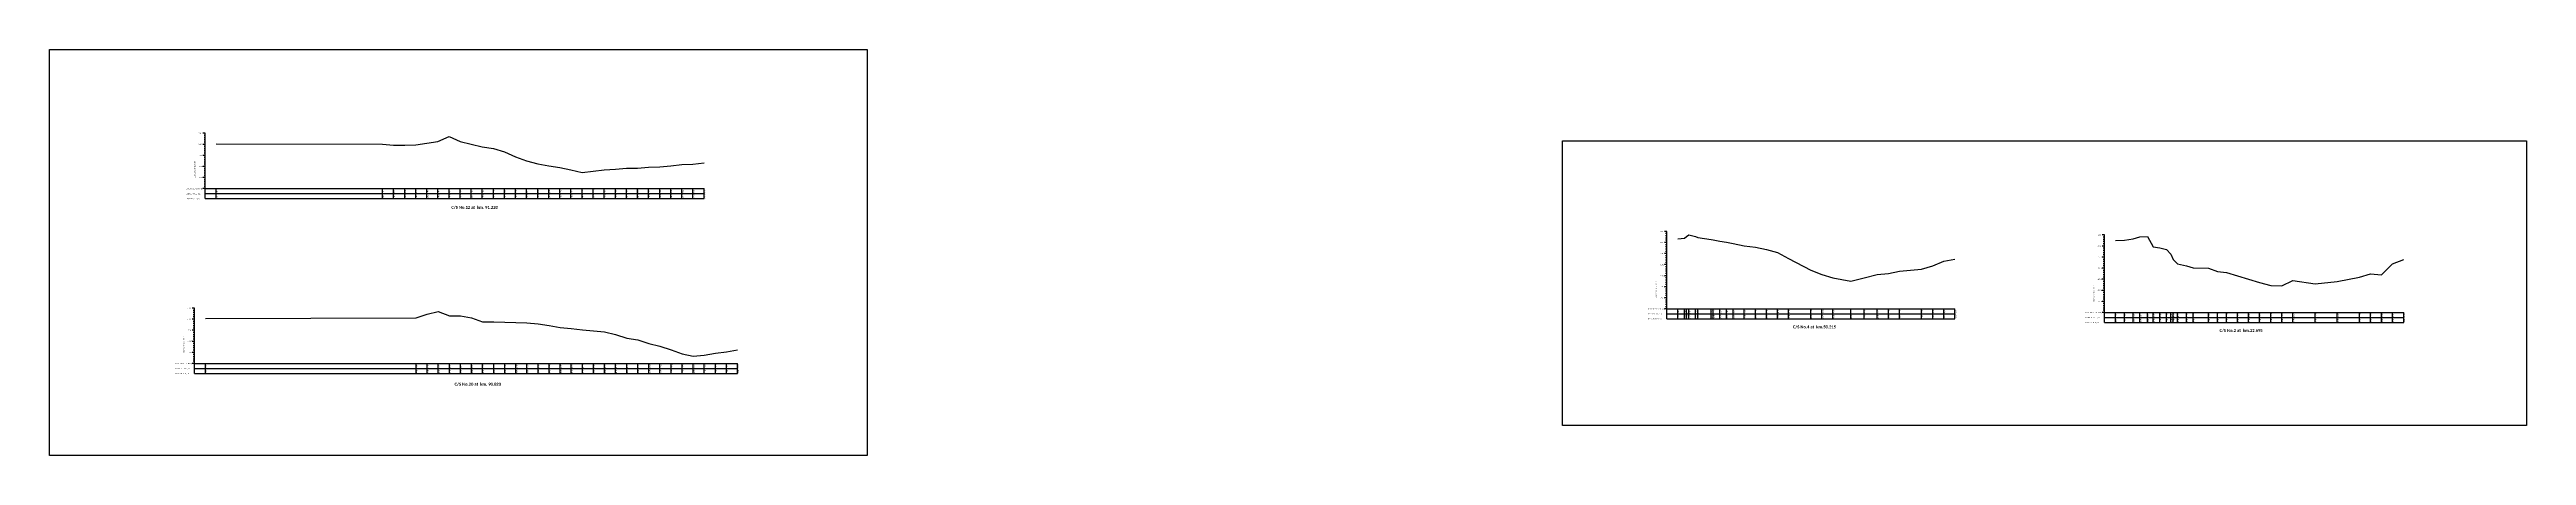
# Model space of a CAD drawing. Header units: metres. Extents: x -148477 to 168932, y -55673 to -2736.
# Drawn here: x 23875 to 24992, y -46102 to -45919 of the extents above; entities that cross this region are included whole.
import ezdxf

# ---------------------------------------------------------------- set-up
doc = ezdxf.new("R2010")
doc.units = ezdxf.units.M
doc.styles.add('liza', font='times.ttf', dxfattribs={"height": 2})
doc.styles.get("Standard").update_dxf_attribs({"font": 'times.ttf'})

msp = doc.modelspace()

# ---------------------------------------------------------------- linework, layer by layer
at = {"color": 6, "linetype": 'Continuous', "lineweight": -3, "ltscale": 0.5}
for p, q in [((23944.7496, -45956.7424), (23943.7496, -45956.7424)), ((23944.7496, -45957.7424), (23944.2496, -45957.7424)), ((23944.7496, -45958.7424), (23944.2496, -45958.7424)), ((23944.7496, -45959.7424), (23944.2496, -45959.7424)), ((23944.7496, -45986.2424), (23944.7496, -45956.7424)), ((23944.7496, -45961.7424), (23943.7496, -45961.7424)), ((23944.7496, -45966.7424), (23943.7496, -45966.7424)), ((23944.7496, -45960.7424), (23944.2496, -45960.7424)), ((23944.7496, -45962.7424), (23944.2496, -45962.7424)), ((23944.7496, -45963.7424), (23944.2496, -45963.7424)), ((23944.7496, -45964.7424), (23944.2496, -45964.7424)), ((23944.7496, -45965.7424), (23944.2496, -45965.7424)), ((23944.7496, -45967.7424), (23944.2496, -45967.7424)), ((23944.7496, -45968.7424), (23944.2496, -45968.7424)), ((23944.7496, -45969.7424), (23944.2496, -45969.7424)), ((23944.7496, -45970.7424), (23944.2496, -45970.7424)), ((23944.7496, -45971.7424), (23943.7496, -45971.7424)), ((23944.7496, -45976.7424), (23943.7496, -45976.7424)), ((23944.7496, -45981.7424), (23943.7496, -45981.7424)), ((23944.7496, -45972.7424), (23944.2496, -45972.7424)), ((23944.7496, -45973.7424), (23944.2496, -45973.7424)), ((23944.7496, -45974.7424), (23944.2496, -45974.7424)), ((23944.7496, -45975.7424), (23944.2496, -45975.7424)), ((23944.7496, -45977.7424), (23944.2496, -45977.7424)), ((23944.7496, -45978.7424), (23944.2496, -45978.7424)), ((23944.7496, -45979.7424), (23944.2496, -45979.7424)), ((23944.7496, -45980.7424), (23944.2496, -45980.7424)), ((23944.7496, -45981.7424), (24169.7496, -45981.7424)), ((23949.7496, -45986.2424), (23949.7496, -45981.7424)), ((24024.7496, -45986.2424), (24024.7496, -45981.7424)), ((24029.7496, -45986.2424), (24029.7496, -45981.7424)), ((24034.7496, -45986.2424), (24034.7496, -45981.7424)), ((24039.7496, -45986.2424), (24039.7496, -45981.7424)), ((24044.7496, -45986.2424), (24044.7496, -45981.7424)), ((24049.7496, -45986.2424), (24049.7496, -45981.7424)), ((24054.7496, -45986.2424), (24054.7496, -45981.7424)), ((24059.7496, -45986.2424), (24059.7496, -45981.7424)), ((24064.7496, -45986.2424), (24064.7496, -45981.7424)), ((24069.7496, -45986.2424), (24069.7496, -45981.7424)), ((24074.7496, -45986.2424), (24074.7496, -45981.7424)), ((24079.7496, -45986.2424), (24079.7496, -45981.7424)), ((24084.7496, -45986.2424), (24084.7496, -45981.7424)), ((24089.7496, -45986.2424), (24089.7496, -45981.7424)), ((24094.7496, -45986.2424), (24094.7496, -45981.7424)), ((24099.7496, -45986.2424), (24099.7496, -45981.7424)), ((24104.7496, -45986.2424), (24104.7496, -45981.7424)), ((24109.7496, -45986.2424), (24109.7496, -45981.7424)), ((24114.7496, -45986.2424), (24114.7496, -45981.7424)), ((24119.7496, -45986.2424), (24119.7496, -45981.7424)), ((24124.7496, -45986.2424), (24124.7496, -45981.7424)), ((24129.7496, -45986.2424), (24129.7496, -45981.7424)), ((24134.7496, -45986.2424), (24134.7496, -45981.7424)), ((24139.7496, -45986.2424), (24139.7496, -45981.7424)), ((24144.7496, -45986.2424), (24144.7496, -45981.7424)), ((24149.7496, -45986.2424), (24149.7496, -45981.7424)), ((24154.7496, -45986.2424), (24154.7496, -45981.7424)), ((24159.7496, -45986.2424), (24159.7496, -45981.7424)), ((24164.7496, -45986.2424), (24164.7496, -45981.7424)), ((24169.7496, -45986.2424), (24169.7496, -45981.7424)), ((23944.7496, -45983.9924), (24169.7496, -45983.9924)), ((23944.7496, -45986.2424), (24169.7496, -45986.2424)), ((24603.9347, -46001.0559), (24602.9347, -46001.0559)), ((24603.9347, -46002.0559), (24603.4347, -46002.0559)), ((24603.9347, -46003.0559), (24603.4347, -46003.0559)), ((24603.9347, -46004.0559), (24603.4347, -46004.0559)), ((24603.9347, -46040.5559), (24603.9347, -46001.0559)), ((24801.3623, -46002.669), (24800.3623, -46002.669)), ((24801.3623, -46003.669), (24800.8623, -46003.669)), ((24801.3623, -46004.669), (24800.8623, -46004.669)), ((24801.3623, -46042.169), (24801.3623, -46002.669)), ((24603.9347, -46006.0559), (24602.9347, -46006.0559)), ((24603.9347, -46011.0559), (24602.9347, -46011.0559)), ((24603.9347, -46005.0559), (24603.4347, -46005.0559)), ((24603.9347, -46007.0559), (24603.4347, -46007.0559)), ((24603.9347, -46008.0559), (24603.4347, -46008.0559)), ((24603.9347, -46009.0559), (24603.4347, -46009.0559)), ((24603.9347, -46010.0559), (24603.4347, -46010.0559)), ((24603.9347, -46012.0559), (24603.4347, -46012.0559)), ((24603.9347, -46013.0559), (24603.4347, -46013.0559)), ((24603.9347, -46014.0559), (24603.4347, -46014.0559)), ((24603.9347, -46015.0559), (24603.4347, -46015.0559)), ((24801.3623, -46007.669), (24800.3623, -46007.669)), ((24801.3623, -46012.669), (24800.3623, -46012.669)), ((24801.3623, -46005.669), (24800.8623, -46005.669)), ((24801.3623, -46006.669), (24800.8623, -46006.669)), ((24801.3623, -46008.669), (24800.8623, -46008.669)), ((24801.3623, -46009.669), (24800.8623, -46009.669)), ((24801.3623, -46010.669), (24800.8623, -46010.669)), ((24801.3623, -46011.669), (24800.8623, -46011.669)), ((24801.3623, -46013.669), (24800.8623, -46013.669)), ((24801.3623, -46014.669), (24800.8623, -46014.669)), ((24801.3623, -46015.669), (24800.8623, -46015.669)), ((24603.9347, -46016.0559), (24602.9347, -46016.0559)), ((24603.9347, -46021.0559), (24602.9347, -46021.0559)), ((24603.9347, -46026.0559), (24602.9347, -46026.0559)), ((24603.9347, -46017.0559), (24603.4347, -46017.0559)), ((24603.9347, -46018.0559), (24603.4347, -46018.0559)), ((24603.9347, -46019.0559), (24603.4347, -46019.0559)), ((24603.9347, -46020.0559), (24603.4347, -46020.0559)), ((24603.9347, -46022.0559), (24603.4347, -46022.0559)), ((24603.9347, -46023.0559), (24603.4347, -46023.0559)), ((24603.9347, -46024.0559), (24603.4347, -46024.0559)), ((24603.9347, -46025.0559), (24603.4347, -46025.0559)), ((24603.9347, -46027.0559), (24603.4347, -46027.0559)), ((24801.3623, -46017.669), (24800.3623, -46017.669)), ((24801.3623, -46022.669), (24800.3623, -46022.669)), ((24801.3623, -46016.669), (24800.8623, -46016.669)), ((24801.3623, -46018.669), (24800.8623, -46018.669)), ((24801.3623, -46019.669), (24800.8623, -46019.669)), ((24801.3623, -46020.669), (24800.8623, -46020.669)), ((24801.3623, -46021.669), (24800.8623, -46021.669)), ((24801.3623, -46023.669), (24800.8623, -46023.669)), ((24801.3623, -46024.669), (24800.8623, -46024.669)), ((24801.3623, -46025.669), (24800.8623, -46025.669)), ((24801.3623, -46026.669), (24800.8623, -46026.669)), ((23939.8774, -46035.6901), (23938.8774, -46035.6901)), ((23939.8774, -46036.6901), (23939.3774, -46036.6901)), ((23939.8774, -46037.6901), (23939.3774, -46037.6901)), ((23939.8774, -46065.1901), (23939.8774, -46035.6901)), ((24603.9347, -46031.0559), (24602.9347, -46031.0559)), ((24603.9347, -46036.0559), (24602.9347, -46036.0559)), ((24603.9347, -46028.0559), (24603.4347, -46028.0559)), ((24603.9347, -46029.0559), (24603.4347, -46029.0559)), ((24603.9347, -46030.0559), (24603.4347, -46030.0559)), ((24603.9347, -46032.0559), (24603.4347, -46032.0559)), ((24603.9347, -46033.0559), (24603.4347, -46033.0559)), ((24603.9347, -46034.0559), (24603.4347, -46034.0559)), ((24603.9347, -46035.0559), (24603.4347, -46035.0559)), ((24603.9347, -46036.0559), (24733.9347, -46036.0559)), ((24603.9347, -46038.3059), (24733.9347, -46038.3059)), ((24608.9347, -46040.5559), (24608.9347, -46036.0559)), ((24611.9347, -46040.5559), (24611.9347, -46036.0559)), ((24612.9347, -46040.5559), (24612.9347, -46036.0559)), ((24613.9347, -46040.5559), (24613.9347, -46036.0559)), ((24616.9347, -46040.5559), (24616.9347, -46036.0559)), ((24617.9347, -46040.5559), (24617.9347, -46036.0559)), ((24623.9347, -46040.5559), (24623.9347, -46036.0559)), ((24624.9347, -46040.5559), (24624.9347, -46036.0559)), ((24627.9347, -46040.5559), (24627.9347, -46036.0559)), ((24630.9347, -46040.5559), (24630.9347, -46036.0559)), ((24633.9347, -46040.5559), (24633.9347, -46036.0559)), ((24638.9347, -46040.5559), (24638.9347, -46036.0559)), ((24643.9347, -46040.5559), (24643.9347, -46036.0559)), ((24648.9347, -46040.5559), (24648.9347, -46036.0559)), ((24653.9347, -46040.5559), (24653.9347, -46036.0559)), ((24658.9347, -46040.5559), (24658.9347, -46036.0559)), ((24668.9347, -46040.5559), (24668.9347, -46036.0559)), ((24673.9347, -46040.5559), (24673.9347, -46036.0559)), ((24678.9347, -46040.5559), (24678.9347, -46036.0559)), ((24686.9347, -46040.5559), (24686.9347, -46036.0559)), ((24692.9347, -46040.5559), (24692.9347, -46036.0559)), ((24698.9347, -46040.5559), (24698.9347, -46036.0559)), ((24703.9347, -46040.5559), (24703.9347, -46036.0559)), ((24708.9347, -46040.5559), (24708.9347, -46036.0559)), ((24718.9347, -46040.5559), (24718.9347, -46036.0559)), ((24723.9347, -46040.5559), (24723.9347, -46036.0559)), ((24728.9347, -46040.5559), (24728.9347, -46036.0559)), ((24733.9347, -46040.5559), (24733.9347, -46036.0559)), ((24801.3623, -46027.669), (24800.3623, -46027.669)), ((24801.3623, -46032.669), (24800.3623, -46032.669)), ((24801.3623, -46037.669), (24800.3623, -46037.669)), ((24801.3623, -46028.669), (24800.8623, -46028.669)), ((24801.3623, -46029.669), (24800.8623, -46029.669)), ((24801.3623, -46030.669), (24800.8623, -46030.669)), ((24801.3623, -46031.669), (24800.8623, -46031.669)), ((24801.3623, -46033.669), (24800.8623, -46033.669)), ((24801.3623, -46034.669), (24800.8623, -46034.669)), ((24801.3623, -46035.669), (24800.8623, -46035.669)), ((24801.3623, -46036.669), (24800.8623, -46036.669)), ((24801.3623, -46037.669), (24936.3623, -46037.669)), ((24806.3623, -46042.169), (24806.3623, -46037.669)), ((24810.3623, -46042.169), (24810.3623, -46037.669)), ((24814.3623, -46042.169), (24814.3623, -46037.669)), ((24817.3623, -46042.169), (24817.3623, -46037.669)), ((24820.8623, -46042.169), (24820.8623, -46037.669)), ((24823.3623, -46042.169), (24823.3623, -46037.669)), ((24826.3623, -46042.169), (24826.3623, -46037.669)), ((24829.3623, -46042.169), (24829.3623, -46037.669)), ((24831.3623, -46042.169), (24831.3623, -46037.669)), ((24832.3623, -46042.169), (24832.3623, -46037.669)), ((24834.3623, -46042.169), (24834.3623, -46037.669)), ((24838.3623, -46042.169), (24838.3623, -46037.669)), ((24841.3623, -46042.169), (24841.3623, -46037.669)), ((24848.3623, -46042.169), (24848.3623, -46037.669)), ((24852.3623, -46042.169), (24852.3623, -46037.669)), ((24856.3623, -46042.169), (24856.3623, -46037.669)), ((24861.3623, -46042.169), (24861.3623, -46037.669)), ((24866.3623, -46042.169), (24866.3623, -46037.669)), ((24871.3623, -46042.169), (24871.3623, -46037.669)), ((24876.3623, -46042.169), (24876.3623, -46037.669)), ((24881.3623, -46042.169), (24881.3623, -46037.669)), ((24886.3623, -46042.169), (24886.3623, -46037.669)), ((24896.3623, -46042.169), (24896.3623, -46037.669)), ((24906.3623, -46042.169), (24906.3623, -46037.669)), ((24916.3623, -46042.169), (24916.3623, -46037.669)), ((24921.3623, -46042.169), (24921.3623, -46037.669)), ((24926.3623, -46042.169), (24926.3623, -46037.669)), ((24931.3623, -46042.169), (24931.3623, -46037.669)), ((24936.3623, -46042.169), (24936.3623, -46037.669)), ((23939.8774, -46040.6901), (23938.8774, -46040.6901)), ((23939.8774, -46045.6901), (23938.8774, -46045.6901)), ((23939.8774, -46038.6901), (23939.3774, -46038.6901)), ((23939.8774, -46039.6901), (23939.3774, -46039.6901)), ((23939.8774, -46041.6901), (23939.3774, -46041.6901)), ((23939.8774, -46042.6901), (23939.3774, -46042.6901)), ((23939.8774, -46043.6901), (23939.3774, -46043.6901)), ((23939.8774, -46044.6901), (23939.3774, -46044.6901)), ((23939.8774, -46046.6901), (23939.3774, -46046.6901)), ((23939.8774, -46047.6901), (23939.3774, -46047.6901)), ((23939.8774, -46048.6901), (23939.3774, -46048.6901)), ((24603.9347, -46040.5559), (24733.9347, -46040.5559)), ((24801.3623, -46039.919), (24936.3623, -46039.919)), ((24801.3623, -46042.169), (24936.3623, -46042.169)), ((23939.8774, -46050.6901), (23938.8774, -46050.6901)), ((23939.8774, -46055.6901), (23938.8774, -46055.6901)), ((23939.8774, -46049.6901), (23939.3774, -46049.6901)), ((23939.8774, -46051.6901), (23939.3774, -46051.6901)), ((23939.8774, -46052.6901), (23939.3774, -46052.6901)), ((23939.8774, -46053.6901), (23939.3774, -46053.6901)), ((23939.8774, -46054.6901), (23939.3774, -46054.6901)), ((23939.8774, -46056.6901), (23939.3774, -46056.6901)), ((23939.8774, -46057.6901), (23939.3774, -46057.6901)), ((23939.8774, -46058.6901), (23939.3774, -46058.6901)), ((23939.8774, -46059.6901), (23939.3774, -46059.6901)), ((23939.8774, -46060.6901), (23938.8774, -46060.6901)), ((23939.8774, -46060.6901), (24184.8774, -46060.6901)), ((23939.8774, -46062.9401), (24184.8774, -46062.9401)), ((23939.8774, -46065.1901), (24184.8774, -46065.1901)), ((23944.8774, -46065.1901), (23944.8774, -46060.6901)), ((24039.8774, -46065.1901), (24039.8774, -46060.6901)), ((24044.8774, -46065.1901), (24044.8774, -46060.6901)), ((24049.8774, -46065.1901), (24049.8774, -46060.6901)), ((24054.8774, -46065.1901), (24054.8774, -46060.6901)), ((24059.8774, -46065.1901), (24059.8774, -46060.6901)), ((24064.8774, -46065.1901), (24064.8774, -46060.6901)), ((24069.8774, -46065.1901), (24069.8774, -46060.6901)), ((24074.8774, -46065.1901), (24074.8774, -46060.6901)), ((24079.8774, -46065.1901), (24079.8774, -46060.6901)), ((24084.8774, -46065.1901), (24084.8774, -46060.6901)), ((24089.8774, -46065.1901), (24089.8774, -46060.6901)), ((24094.8774, -46065.1901), (24094.8774, -46060.6901)), ((24099.8774, -46065.1901), (24099.8774, -46060.6901)), ((24104.8774, -46065.1901), (24104.8774, -46060.6901)), ((24109.8774, -46065.1901), (24109.8774, -46060.6901)), ((24114.8774, -46065.1901), (24114.8774, -46060.6901)), ((24119.8774, -46065.1901), (24119.8774, -46060.6901)), ((24124.8774, -46065.1901), (24124.8774, -46060.6901)), ((24129.8774, -46065.1901), (24129.8774, -46060.6901)), ((24134.8774, -46065.1901), (24134.8774, -46060.6901)), ((24139.8774, -46065.1901), (24139.8774, -46060.6901)), ((24144.8774, -46065.1901), (24144.8774, -46060.6901)), ((24149.8774, -46065.1901), (24149.8774, -46060.6901)), ((24154.8774, -46065.1901), (24154.8774, -46060.6901)), ((24159.8774, -46065.1901), (24159.8774, -46060.6901)), ((24164.8774, -46065.1901), (24164.8774, -46060.6901)), ((24169.8774, -46065.1901), (24169.8774, -46060.6901)), ((24174.8774, -46065.1901), (24174.8774, -46060.6901)), ((24179.8774, -46065.1901), (24179.8774, -46060.6901)), ((24184.8774, -46065.1901), (24184.8774, -46060.6901))]:
    msp.add_line(p, q, dxfattribs=at)
for points in [[(23874.5565, -45918.9183), (24243.3048, -45918.9183), (24243.3048, -46102.2307), (23874.5565, -46102.2307)], [(24556.9779, -45960.2274), (24991.7208, -45960.2274), (24991.7208, -46088.7196), (24556.9779, -46088.7196)]]:
    msp.add_lwpolyline(points, close=True, dxfattribs=at)
for points in [[(23949.7496, -45961.4524), (24024.7496, -45961.6024), (24029.7496, -45962.1624), (24034.7496, -45962.1024), (24039.7496, -45962.0324), (24044.7496, -45961.2824), (24049.7496, -45960.4424), (24054.7496, -45958.2224), (24059.7496, -45960.4924), (24064.7496, -45961.7124), (24069.7496, -45962.9324), (24074.7496, -45963.6924), (24079.7496, -45965.1724), (24084.7496, -45967.3924), (24089.7496, -45969.1524), (24094.7496, -45970.6124), (24099.7496, -45971.4824), (24104.7496, -45972.2424), (24109.7496, -45973.2424), (24114.7496, -45974.4424), (24119.7496, -45973.8424), (24124.7496, -45973.2424), (24129.7496, -45972.9424), (24134.7496, -45972.5424), (24139.7496, -45972.4424), (24144.7496, -45972.0424), (24149.7496, -45971.9424), (24154.7496, -45971.3924), (24159.7496, -45970.8624), (24164.7496, -45970.6624), (24169.7496, -45970.0724)], [(24608.9347, -46004.4459), (24611.9347, -46004.1159), (24612.9347, -46003.3759), (24613.9347, -46002.5959), (24616.9347, -46003.3659), (24617.9347, -46003.7659), (24623.9347, -46004.6759), (24624.9347, -46004.9259), (24627.9347, -46005.5059), (24630.9347, -46005.8559), (24633.9347, -46006.5559), (24638.9347, -46007.5559), (24643.9347, -46008.2159), (24648.9347, -46009.2159), (24653.9347, -46010.5159), (24658.9347, -46013.2159), (24668.9347, -46018.5159), (24673.9347, -46020.5559), (24678.9347, -46022.0559), (24686.9347, -46023.5559), (24692.9347, -46022.0559), (24698.9347, -46020.5559), (24703.9347, -46020.0559), (24708.9347, -46019.0559), (24718.9347, -46018.0559), (24723.9347, -46016.5559), (24728.9347, -46014.5559), (24733.9347, -46013.6559)], [(24806.3623, -46005.169), (24810.3623, -46005.069), (24814.3623, -46004.369), (24817.3623, -46003.499), (24820.8623, -46003.419), (24823.3623, -46007.969), (24826.3623, -46008.469), (24829.3623, -46009.169), (24831.3623, -46011.369), (24832.3623, -46013.669), (24834.3623, -46015.669), (24838.3623, -46016.669), (24841.3623, -46017.469), (24848.3623, -46017.669), (24852.3623, -46019.169), (24856.3623, -46019.669), (24861.3623, -46021.169), (24866.3623, -46022.669), (24871.3623, -46024.169), (24876.3623, -46025.469), (24881.3623, -46025.669), (24886.3623, -46023.169), (24896.3623, -46024.669), (24906.3623, -46023.669), (24916.3623, -46021.669), (24921.3623, -46020.169), (24926.3623, -46020.669), (24931.3623, -46015.669), (24936.3623, -46013.669)], [(23944.8774, -46040.3401), (24039.8774, -46040.0401), (24044.8774, -46038.4001), (24049.8774, -46037.2001), (24054.8774, -46039.1301), (24059.8774, -46039.1201), (24064.8774, -46040.1001), (24069.8774, -46041.9401), (24074.8774, -46041.9301), (24079.8774, -46042.0001), (24084.8774, -46042.1701), (24089.8774, -46042.3501), (24094.8774, -46042.8001), (24099.8774, -46043.5401), (24104.8774, -46044.3901), (24109.8774, -46044.9401), (24114.8774, -46045.4701), (24119.8774, -46045.9301), (24124.8774, -46046.4401), (24129.8774, -46047.5701), (24134.8774, -46049.2301), (24139.8774, -46050.0101), (24144.8774, -46051.5901), (24149.8774, -46052.8901), (24154.8774, -46054.4901), (24159.8774, -46056.2901), (24164.8774, -46057.3901), (24169.8774, -46056.9901), (24174.8774, -46056.0901), (24179.8774, -46055.3901), (24184.8774, -46054.4901)]]:
    msp.add_lwpolyline(points, dxfattribs=at)

# ---------------------------------------------------------------- texts
at = {"color": 6, "linetype": 'Continuous', "lineweight": -3, "ltscale": 0.5, "char_height": 0.5, "attachment_point": 1, "style": 'liza'}
for s, insert, width in [('5.00', (23941.7496, -45956.4924), 2), ('-5.00', (23941.7496, -45966.4924), 2), ('0.00', (23941.7496, -45961.4924), 2), ('DATUM AT -20.00 (m)', (23936.2496, -45981.4924), 7.5), ('-10.00', (23941.7496, -45971.4924), 2), ('-15.00', (23941.7496, -45976.4924), 2), ('EXISTING R.L. (m)', (23936.2496, -45983.7424), 7.5), ('DISTANCE IN (m)', (23936.2496, -45985.9924), 7.5), ('5.00', (24600.9347, -46000.8059), 2), ('5.00', (24798.3623, -46002.419), 2), ('-5.00', (24600.9347, -46010.8059), 2), ('-10.00', (24600.9347, -46015.8059), 2), ('0.00', (24600.9347, -46005.8059), 2), ('-5.00', (24798.3623, -46012.419), 2), ('0.00', (24798.3623, -46007.419), 2), ('-15.00', (24600.9347, -46020.8059), 2), ('-20.00', (24600.9347, -46025.8059), 2), ('-10.00', (24798.3623, -46017.419), 2), ('-15.00', (24798.3623, -46022.419), 2), ('5.00', (23936.8774, -46035.4401), 2), ('DATUM AT -30.00 (m)', (24595.4347, -46035.8059), 7.5), ('EXISTING R.L. (m)', (24595.4347, -46038.0559), 7.5), ('-25.00', (24600.9347, -46030.8059), 2), ('DATUM AT -30.00 (m)', (24792.8623, -46037.419), 7.5), ('-20.00', (24798.3623, -46027.419), 2), ('-25.00', (24798.3623, -46032.419), 2), ('-5.00', (23936.8774, -46045.4401), 2), ('0.00', (23936.8774, -46040.4401), 2), ('DISTANCE IN (m)', (24595.4347, -46040.3059), 7.5), ('EXISTING R.L. (m)', (24792.8623, -46039.669), 7.5), ('DISTANCE IN (m)', (24792.8623, -46041.919), 7.5), ('DATUM AT -20.00 (m)', (23931.3774, -46060.4401), 7.5), ('-10.00', (23936.8774, -46050.4401), 2), ('-15.00', (23936.8774, -46055.4401), 2), ('EXISTING R.L. (m)', (23931.3774, -46062.6901), 7.5), ('DISTANCE IN (m)', (23931.3774, -46064.9401), 7.5)]:
    msp.add_mtext(s, dxfattribs=dict(at, insert=insert, width=width))
at = {"color": 6, "linetype": 'Continuous', "lineweight": -3, "ltscale": 0.5, "char_height": 0.5, "attachment_point": 1, "rotation": 90, "style": 'liza'}
for s, insert, width in [('ELEVATION (m PWD)', (23939.7496, -45976.7424), 10), ('-0.42', (24029.8496, -45983.8924), 2.15), ('-0.36', (24034.8496, -45983.8924), 2.15), ('-0.29', (24039.8496, -45983.8924), 2.15), ('-1.19', (24069.8496, -45983.8924), 2.15), ('-1.95', (24074.8496, -45983.8924), 2.15), ('-3.43', (24079.8496, -45983.8924), 2.15), ('-5.65', (24084.8496, -45983.8924), 2.15), ('-7.41', (24089.8496, -45983.8924), 2.15), ('-8.87', (24094.8496, -45983.8924), 2.15), ('-9.74', (24099.8496, -45983.8924), 2.15), ('-10.50', (24104.8496, -45983.8924), 2.15), ('-11.50', (24109.8496, -45983.8924), 2.15), ('-12.70', (24114.8496, -45983.8924), 2.15), ('-12.10', (24119.8496, -45983.8924), 2.15), ('-11.50', (24124.8496, -45983.8924), 2.15), ('-11.20', (24129.8496, -45983.8924), 2.15), ('-10.80', (24134.8496, -45983.8924), 2.15), ('-10.70', (24139.8496, -45983.8924), 2.15), ('-10.30', (24144.8496, -45983.8924), 2.15), ('-10.20', (24149.8496, -45983.8924), 2.15), ('-9.65', (24154.8496, -45983.8924), 2.15), ('-9.12', (24159.8496, -45983.8924), 2.15), ('-8.92', (24164.8496, -45983.8924), 2.15), ('-8.33', (24169.8496, -45983.8924), 2.15), ('0.29', (23949.8496, -45983.8924), 2.15), ('0.00', (23949.8496, -45986.1424), 2.15), ('0.14', (24024.8496, -45983.8924), 2.15), ('75.00', (24024.8496, -45986.1424), 2.15), ('80.00', (24029.8496, -45986.1424), 2.15), ('85.00', (24034.8496, -45986.1424), 2.15), ('90.00', (24039.8496, -45986.1424), 2.15), ('0.46', (24044.8496, -45983.8924), 2.15), ('95.00', (24044.8496, -45986.1424), 2.15), ('1.30', (24049.8496, -45983.8924), 2.15), ('100.00', (24049.8496, -45986.1424), 2.15), ('105.00', (24054.8496, -45986.1424), 2.15), ('3.52', (24054.8496, -45983.8924), 2.15), ('110.00', (24059.8496, -45986.1424), 2.15), ('1.25', (24059.8496, -45983.8924), 2.15), ('0.03', (24064.8496, -45983.8924), 2.15), ('115.00', (24064.8496, -45986.1424), 2.15), ('120.00', (24069.8496, -45986.1424), 2.15), ('125.00', (24074.8496, -45986.1424), 2.15), ('130.00', (24079.8496, -45986.1424), 2.15), ('135.00', (24084.8496, -45986.1424), 2.15), ('140.00', (24089.8496, -45986.1424), 2.15), ('145.00', (24094.8496, -45986.1424), 2.15), ('150.00', (24099.8496, -45986.1424), 2.15), ('155.00', (24104.8496, -45986.1424), 2.15), ('160.00', (24109.8496, -45986.1424), 2.15), ('165.00', (24114.8496, -45986.1424), 2.15), ('170.00', (24119.8496, -45986.1424), 2.15), ('175.00', (24124.8496, -45986.1424), 2.15), ('180.00', (24129.8496, -45986.1424), 2.15), ('185.00', (24134.8496, -45986.1424), 2.15), ('190.00', (24139.8496, -45986.1424), 2.15), ('195.00', (24144.8496, -45986.1424), 2.15), ('200.00', (24149.8496, -45986.1424), 2.15), ('205.00', (24154.8496, -45986.1424), 2.15), ('210.00', (24159.8496, -45986.1424), 2.15), ('215.00', (24164.8496, -45986.1424), 2.15), ('220.00', (24169.8496, -45986.1424), 2.15), ('ELEVATION (m PWD)', (24598.9347, -46031.0559), 10), ('ELEVATION (m PWD)', (24796.3623, -46032.669), 10), ('1.61', (24609.0347, -46038.2059), 2.15), ('1.94', (24612.0347, -46038.2059), 2.15), ('2.68', (24613.0347, -46038.2059), 2.15), ('3.46', (24614.0347, -46038.2059), 2.15), ('2.69', (24617.0347, -46038.2059), 2.15), ('2.29', (24618.0347, -46038.2059), 2.15), ('1.38', (24624.0347, -46038.2059), 2.15), ('1.13', (24625.0347, -46038.2059), 2.15), ('0.55', (24628.0347, -46038.2059), 2.15), ('0.20', (24631.0347, -46038.2059), 2.15), ('-0.50', (24634.0347, -46038.2059), 2.15), ('-1.50', (24639.0347, -46038.2059), 2.15), ('-2.16', (24644.0347, -46038.2059), 2.15), ('-3.16', (24649.0347, -46038.2059), 2.15), ('-4.46', (24654.0347, -46038.2059), 2.15), ('-7.16', (24659.0347, -46038.2059), 2.15), ('-12.46', (24669.0347, -46038.2059), 2.15), ('-14.50', (24674.0347, -46038.2059), 2.15), ('-16.00', (24679.0347, -46038.2059), 2.15), ('-17.50', (24687.0347, -46038.2059), 2.15), ('-16.00', (24693.0347, -46038.2059), 2.15), ('-14.50', (24699.0347, -46038.2059), 2.15), ('-14.00', (24704.0347, -46038.2059), 2.15), ('-13.00', (24709.0347, -46038.2059), 2.15), ('-12.00', (24719.0347, -46038.2059), 2.15), ('-10.50', (24724.0347, -46038.2059), 2.15), ('-8.50', (24729.0347, -46038.2059), 2.15), ('-7.60', (24734.0347, -46038.2059), 2.15), ('-0.30', (24823.4623, -46039.819), 2.15), ('-0.80', (24826.4623, -46039.819), 2.15), ('-1.50', (24829.4623, -46039.819), 2.15), ('-3.70', (24831.4623, -46039.819), 2.15), ('-6.00', (24832.4623, -46039.819), 2.15), ('-8.00', (24834.4623, -46039.819), 2.15), ('-9.00', (24838.4623, -46039.819), 2.15), ('-9.80', (24841.4623, -46039.819), 2.15), ('-10.00', (24848.4623, -46039.819), 2.15), ('-11.50', (24852.4623, -46039.819), 2.15), ('-12.00', (24856.4623, -46039.819), 2.15), ('-13.50', (24861.4623, -46039.819), 2.15), ('-15.00', (24866.4623, -46039.819), 2.15), ('-16.50', (24871.4623, -46039.819), 2.15), ('-17.80', (24876.4623, -46039.819), 2.15), ('-18.00', (24881.4623, -46039.819), 2.15), ('-15.50', (24886.4623, -46039.819), 2.15), ('-17.00', (24896.4623, -46039.819), 2.15), ('-16.00', (24906.4623, -46039.819), 2.15), ('-14.00', (24916.4623, -46039.819), 2.15), ('-12.50', (24921.4623, -46039.819), 2.15), ('-13.00', (24926.4623, -46039.819), 2.15), ('-8.00', (24931.4623, -46039.819), 2.15), ('-6.00', (24936.4623, -46039.819), 2.15), ('ELEVATION (m PWD)', (23934.8774, -46055.6901), 10), ('0.00', (24609.0347, -46040.4559), 2.15), ('3.00', (24612.0347, -46040.4559), 2.15), ('4.00', (24613.0347, -46040.4559), 2.15), ('5.00', (24614.0347, -46040.4559), 2.15), ('8.00', (24617.0347, -46040.4559), 2.15), ('9.00', (24618.0347, -46040.4559), 2.15), ('15.00', (24624.0347, -46040.4559), 2.15), ('16.00', (24625.0347, -46040.4559), 2.15), ('19.00', (24628.0347, -46040.4559), 2.15), ('22.00', (24631.0347, -46040.4559), 2.15), ('25.00', (24634.0347, -46040.4559), 2.15), ('30.00', (24639.0347, -46040.4559), 2.15), ('35.00', (24644.0347, -46040.4559), 2.15), ('40.00', (24649.0347, -46040.4559), 2.15), ('45.00', (24654.0347, -46040.4559), 2.15), ('50.00', (24659.0347, -46040.4559), 2.15), ('60.00', (24669.0347, -46040.4559), 2.15), ('65.00', (24674.0347, -46040.4559), 2.15), ('70.00', (24679.0347, -46040.4559), 2.15), ('78.00', (24687.0347, -46040.4559), 2.15), ('84.00', (24693.0347, -46040.4559), 2.15), ('90.00', (24699.0347, -46040.4559), 2.15), ('95.00', (24704.0347, -46040.4559), 2.15), ('100.00', (24709.0347, -46040.4559), 2.15), ('110.00', (24719.0347, -46040.4559), 2.15), ('115.00', (24724.0347, -46040.4559), 2.15), ('120.00', (24729.0347, -46040.4559), 2.15), ('125.00', (24734.0347, -46040.4559), 2.15), ('2.50', (24806.4623, -46039.819), 2.15), ('0.00', (24806.4623, -46042.069), 2.15), ('2.60', (24810.4623, -46039.819), 2.15), ('4.00', (24810.4623, -46042.069), 2.15), ('3.30', (24814.4623, -46039.819), 2.15), ('8.00', (24814.4623, -46042.069), 2.15), ('11.00', (24817.4623, -46042.069), 2.15), ('4.17', (24817.4623, -46039.819), 2.15), ('14.50', (24820.9623, -46042.069), 2.15), ('4.25', (24820.9623, -46039.819), 2.15), ('17.00', (24823.4623, -46042.069), 2.15), ('20.00', (24826.4623, -46042.069), 2.15), ('23.00', (24829.4623, -46042.069), 2.15), ('25.00', (24831.4623, -46042.069), 2.15), ('26.00', (24832.4623, -46042.069), 2.15), ('28.00', (24834.4623, -46042.069), 2.15), ('32.00', (24838.4623, -46042.069), 2.15), ('35.00', (24841.4623, -46042.069), 2.15), ('42.00', (24848.4623, -46042.069), 2.15), ('46.00', (24852.4623, -46042.069), 2.15), ('50.00', (24856.4623, -46042.069), 2.15), ('55.00', (24861.4623, -46042.069), 2.15), ('60.00', (24866.4623, -46042.069), 2.15), ('65.00', (24871.4623, -46042.069), 2.15), ('70.00', (24876.4623, -46042.069), 2.15), ('75.00', (24881.4623, -46042.069), 2.15), ('80.00', (24886.4623, -46042.069), 2.15), ('90.00', (24896.4623, -46042.069), 2.15), ('100.00', (24906.4623, -46042.069), 2.15), ('110.00', (24916.4623, -46042.069), 2.15), ('115.00', (24921.4623, -46042.069), 2.15), ('120.00', (24926.4623, -46042.069), 2.15), ('125.00', (24931.4623, -46042.069), 2.15), ('130.00', (24936.4623, -46042.069), 2.15), ('0.35', (23944.9774, -46062.8401), 2.15), ('0.00', (23944.9774, -46065.0901), 2.15), ('0.65', (24039.9774, -46062.8401), 2.15), ('95.00', (24039.9774, -46065.0901), 2.15), ('100.00', (24044.9774, -46065.0901), 2.15), ('2.29', (24044.9774, -46062.8401), 2.15), ('105.00', (24049.9774, -46065.0901), 2.15), ('3.49', (24049.9774, -46062.8401), 2.15), ('110.00', (24054.9774, -46065.0901), 2.15), ('1.56', (24054.9774, -46062.8401), 2.15), ('115.00', (24059.9774, -46065.0901), 2.15), ('1.57', (24059.9774, -46062.8401), 2.15), ('0.59', (24064.9774, -46062.8401), 2.15), ('120.00', (24064.9774, -46065.0901), 2.15), ('125.00', (24069.9774, -46065.0901), 2.15), ('-1.25', (24069.9774, -46062.8401), 2.15), ('130.00', (24074.9774, -46065.0901), 2.15), ('-1.24', (24074.9774, -46062.8401), 2.15), ('135.00', (24079.9774, -46065.0901), 2.15), ('-1.31', (24079.9774, -46062.8401), 2.15), ('-1.48', (24084.9774, -46062.8401), 2.15), ('140.00', (24084.9774, -46065.0901), 2.15), ('145.00', (24089.9774, -46065.0901), 2.15), ('-1.66', (24089.9774, -46062.8401), 2.15), ('150.00', (24094.9774, -46065.0901), 2.15), ('-2.11', (24094.9774, -46062.8401), 2.15), ('-2.85', (24099.9774, -46062.8401), 2.15), ('155.00', (24099.9774, -46065.0901), 2.15), ('-3.70', (24104.9774, -46062.8401), 2.15), ('160.00', (24104.9774, -46065.0901), 2.15), ('165.00', (24109.9774, -46065.0901), 2.15), ('-4.25', (24109.9774, -46062.8401), 2.15), ('-4.78', (24114.9774, -46062.8401), 2.15), ('170.00', (24114.9774, -46065.0901), 2.15), ('175.00', (24119.9774, -46065.0901), 2.15), ('-5.24', (24119.9774, -46062.8401), 2.15), ('180.00', (24124.9774, -46065.0901), 2.15), ('-5.75', (24124.9774, -46062.8401), 2.15), ('-6.88', (24129.9774, -46062.8401), 2.15), ('185.00', (24129.9774, -46065.0901), 2.15), ('-8.54', (24134.9774, -46062.8401), 2.15), ('190.00', (24134.9774, -46065.0901), 2.15), ('195.00', (24139.9774, -46065.0901), 2.15), ('-9.32', (24139.9774, -46062.8401), 2.15), ('-10.90', (24144.9774, -46062.8401), 2.15), ('200.00', (24144.9774, -46065.0901), 2.15), ('-12.20', (24149.9774, -46062.8401), 2.15), ('205.00', (24149.9774, -46065.0901), 2.15), ('-13.80', (24154.9774, -46062.8401), 2.15), ('210.00', (24154.9774, -46065.0901), 2.15), ('-15.60', (24159.9774, -46062.8401), 2.15), ('215.00', (24159.9774, -46065.0901), 2.15), ('-16.70', (24164.9774, -46062.8401), 2.15), ('220.00', (24164.9774, -46065.0901), 2.15), ('-16.30', (24169.9774, -46062.8401), 2.15), ('225.00', (24169.9774, -46065.0901), 2.15), ('-15.40', (24174.9774, -46062.8401), 2.15), ('230.00', (24174.9774, -46065.0901), 2.15), ('-14.70', (24179.9774, -46062.8401), 2.15), ('235.00', (24179.9774, -46065.0901), 2.15), ('-13.80', (24184.9774, -46062.8401), 2.15), ('240.00', (24184.9774, -46065.0901), 2.15)]:
    msp.add_mtext(s, dxfattribs=dict(at, insert=insert, width=width))
at = {"color": 0, "linetype": 'ByBlock', "lineweight": 30, "char_height": 1.326841, "width": 81.781813, "attachment_point": 1}
for s, insert in [('{\\fCalibri|b1|i0|c0|p34;\\C256;C/S No.12 at  km. 91.220 }', (24055.8023, -45989.5334)), ('{\\fCalibri|b1|i0|c0|p34;\\C256;C/S No.4 at  km.50.215}', (24660.866, -46043.504)), ('{\\fCalibri|b1|i0|c0|p34;\\C256;C/S No.2 at  km.22.695}', (24853.2936, -46045.1171)), ('{\\fCalibri|b1|i0|c0|p34;\\C256;C/S No.20 at  km. 90.820 }', (24057.2472, -46069.3755))]:
    msp.add_mtext(s, dxfattribs=dict(at, insert=insert))

doc.saveas('drawing.dxf')
